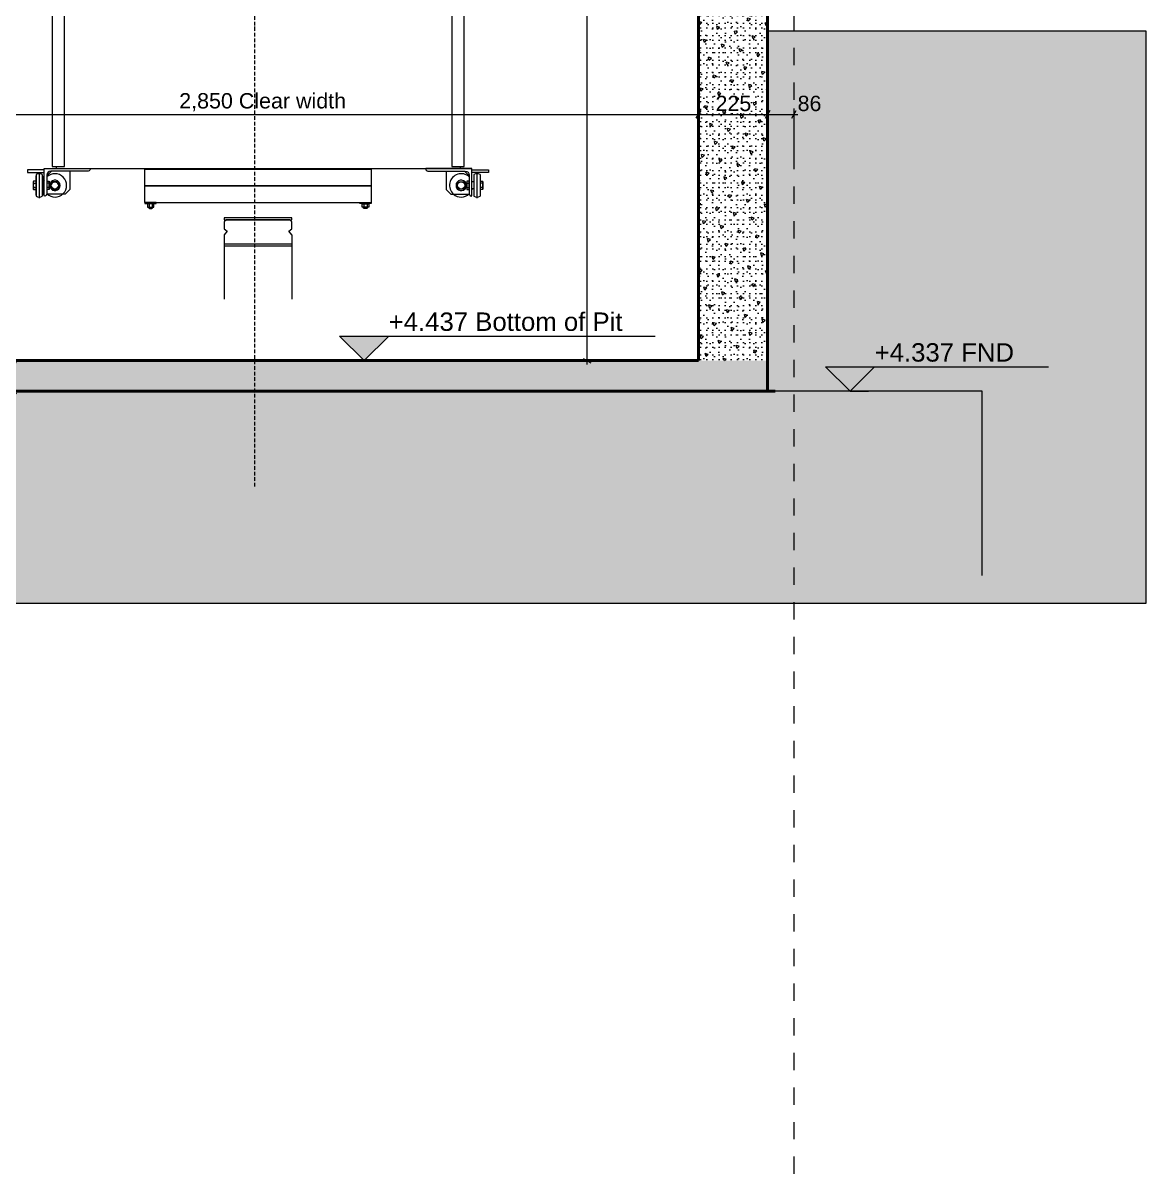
# Model space of a CAD drawing. Header units: millimetres. Extents: x -54677 to 188015, y -4000 to 32873.
# Drawn here: x -15907 to -12249, y -4000 to -250 of the extents above; entities that cross this region are included whole.
import ezdxf

# ---------------------------------------------------------------- set-up
doc = ezdxf.new("R2010")
doc.units = ezdxf.units.MM
doc.header["$MEASUREMENT"] = 0
for name, pattern in [('ACAD_ISO10W100', [18, 12, -3, 0, -3]), ('Dashed', [112.888889, 56.444445, -56.444445]), ('v1', [2800, 1000, -400, 0, -400, 1000, 0])]:
    doc.linetypes.add(name, pattern=pattern)
for name, color, linetype, lineweight in [('0_Pen_No__1', 7, 'Continuous', 13), ('2D Layer_Pen_No__1', 7, 'Continuous', 13), ('A-20-M_Floor_Slab_Pen_No__146', 8, 'Continuous', 0), ('A-25-M_Wall_Int_Pen_No__1', 7, 'Continuous', 13), ('A-25-M_Wall_Int_Pen_No__146', 8, 'Continuous', 0), ('A-95-P_Drawing_Pen_No__1', 7, 'Continuous', 13), ('A-95-P_Drawing_Pen_No__101', 252, 'Continuous', 15), ('New_A-95-D_1_20_Pen_No__1', 7, 'Continuous', 13), ('New_A-95-D_Stair_Detail.Dim_Pen_No__4', 7, 'Continuous', 20)]:
    doc.layers.add(name, color=color, linetype=linetype, lineweight=lineweight)
for name, color, linetype, lineweight, true_color in [('A-20-M_Ceiling_Pen_No__241', 7, 'Continuous', 13, 0xc30c20), ('A-20-M_Floor_Slab_Pen_No__29', 7, 'Continuous', 50, 0x2a2a2a), ('A-25-M_Wall_Int_Pen_No__27', 7, 'Continuous', 50, 0x2a2a2a)]:
    doc.layers.add(name, color=color, linetype=linetype, lineweight=lineweight, true_color=true_color)
doc.layers.add('New_A-95-D_1_20', color=7, linetype='Continuous')
doc.layers.add('New_A-95-D_Stair_Detail.Dim', color=7, linetype='Continuous')
doc.styles.add('GENERATED_STYLE_1', font='')
doc.styles.get('GENERATED_STYLE_1').set_extended_font_data('Arial')
doc.dimstyles.new('GENERATED_STYLE__1', dxfattribs={"dimtxt": 50, "dimasz": 19, "dimexe": 0.18, "dimexo": 50, "dimgap": 0.09, "dimtad": 1, "dimtih": 1, "dimtoh": 1, "dimdec": 0, "dimzin": 0, "dimdsep": 46, "dimtxsty": 'GENERATED_STYLE_1', "dimblk": 'ARROWHEAD_2', "dimblk1": 'ARROWHEAD_2', "dimblk2": 'ARROWHEAD_2', "dimcen": 0.09, "dimclrd": 7, "dimclre": 7, "dimclrt": 7, "dimadec": 0, "dimazin": 0, "dimtfac": 1, "dimtdec": 4, "dimtmove": 0, "dimatfit": 3, "dimfxl": 1, "dimtolj": 1, "dimtzin": 0, "dimarcsym": 0})
doc.dimstyles.new('GENERATED_STYLE__2', dxfattribs={"dimtxt": 50, "dimasz": 19, "dimexe": 0.18, "dimexo": 50, "dimgap": 0.09, "dimtad": 1, "dimdec": 0, "dimzin": 0, "dimdsep": 46, "dimtxsty": 'GENERATED_STYLE_1', "dimblk": 'ARROWHEAD_2', "dimblk1": 'ARROWHEAD_2', "dimblk2": 'ARROWHEAD_2', "dimcen": 0.09, "dimclrd": 7, "dimclre": 7, "dimclrt": 7, "dimadec": 0, "dimazin": 0, "dimtfac": 1, "dimtdec": 4, "dimtmove": 0, "dimatfit": 3, "dimfxl": 1, "dimtolj": 1, "dimtzin": 0, "dimarcsym": 0})
doc.dimstyles.new('GENERATED_STYLE__3', dxfattribs={"dimtxt": 50, "dimasz": 19, "dimexe": 0.18, "dimexo": 50, "dimgap": 0.09, "dimtad": 1, "dimtih": 1, "dimtoh": 1, "dimdec": 0, "dimzin": 0, "dimdsep": 46, "dimtxsty": 'GENERATED_STYLE_1', "dimblk": 'ARROWHEAD_2', "dimblk1": 'ARROWHEAD_2', "dimblk2": 'ARROWHEAD_2', "dimcen": 0.09, "dimclrd": 7, "dimclre": 7, "dimclrt": 7, "dimadec": 0, "dimazin": 0, "dimtfac": 1, "dimtdec": 4, "dimtmove": 2, "dimatfit": 3, "dimfxl": 1, "dimtolj": 1, "dimtzin": 0, "dimarcsym": 0})
pattern_1 = [(45, (0, 0), (-73.4847, 73.4847), [10, -50]), (45, (-15.53, 57.96), (-73.4847, 73.4847), [10, -50]), (105, (0, 0), (100.38196, 26.89726), [10, -50]), (105, (42.43, 42.43), (100.38196, 26.89726), [10, -50]), (165, (7.07, 7.07), (26.89726, 100.38196), [10, -50]), (165, (49.5, 49.5), (26.89726, 100.38196), [10, -50]), (45, (-7.071, 7.071), (-14.142136, 14.142136), [0, -20, 0, -30]), (90, (9e-16, 14.142), (-20, 0), [0, -15, 0, -25])]

# ---------------------------------------------------------------- blocks, each defined once
blk = doc.blocks.new('*D22')
at = {"layer": 'New_A-95-D_1_20_Pen_No__1', "linetype": 'Continuous'}
for p, q in [((-16569, -547.7), (-16556.7, -547.7)), ((-16549.5, -535.2), (-16563.9, -560.2)), ((-16556.7, -901.1), (-16556.7, -528.9)), ((-16556.7, -547.7), (-13706.7, -547.7)), ((-13713.9, -560.2), (-13699.5, -535.2)), ((-13706.7, -882.6), (-13706.7, -528.9)), ((-13706.7, -547.7), (-13694.5, -547.7))]:
    blk.add_line(p, q, dxfattribs=at)
at = {"layer": 'New_A-95-D_1_20_Pen_No__1', "insert": (-15398.5, -537.7), "char_height": 50, "attachment_point": 7, "style": 'GENERATED_STYLE_1'}
blk.add_mtext('\\A1;{\\fArial|b0|i0|c0|p34;2,850 Clear width}', dxfattribs=at)
blk = doc.blocks.new('ARROWHEAD_2')
at = {"color": 0, "linetype": 'Continuous', "lineweight": 0}
for p, q in [((0, 0), (-1, 0)), ((-0.38, -0.66), (0.38, 0.66))]:
    blk.add_line(p, q, dxfattribs=at)
blk = doc.blocks.new('*D31')
at = {"layer": 'New_A-95-D_1_20_Pen_No__1', "linetype": 'Continuous'}
for p, q in [((-14057.4, 20092.8), (-14082.4, 20107.2)), ((-14069.9, 20100), (-14069.9, 20112.2)), ((-14051.2, 20100), (-16506.7, 20100)), ((-14069.9, -1350), (-14069.9, 20100)), ((-14082.4, -1342.8), (-14057.4, -1357.2)), ((-14051.2, -1350), (-16506.7, -1350)), ((-14069.9, -1362.2), (-14069.9, -1350))]:
    blk.add_line(p, q, dxfattribs=at)
at = {"layer": 'New_A-95-D_1_20_Pen_No__1', "insert": (-14079.9, 9270.1), "char_height": 50, "attachment_point": 7, "rotation": 90, "style": 'GENERATED_STYLE_1'}
blk.add_mtext('\\A1;{\\fArial|b0|i0|c0|p34;21,450}', dxfattribs=at)
blk = doc.blocks.new('Dimension_10_1', base_point=(-14796.1, -1350))
at = {"layer": 'New_A-95-D_Stair_Detail.Dim', "linetype": 'Continuous', "lineweight": 0, "true_color": 0x000000}
blk.add_hatch(color=178, dxfattribs=at).paths.add_polyline_path([(-14796.1, -1350), (-14716.1, -1270), (-14876.1, -1270)])
at = {"layer": 'New_A-95-D_Stair_Detail.Dim_Pen_No__4', "linetype": 'Continuous'}
for p, q in [((-14796.1, -1350), (-14876.1, -1270)), ((-14876.1, -1270), (-14716.1, -1270)), ((-14716.1, -1270), (-14796.1, -1350)), ((-14716.1, -1270), (-13848.2, -1270)), ((-14796.1, -1350), (-14856.1, -1350)), ((-14796.1, -1350), (-14736.1, -1350))]:
    blk.add_line(p, q, dxfattribs=at)
at = {"layer": 'New_A-95-D_Stair_Detail.Dim_Pen_No__4', "insert": (-14716.1, -1254), "char_height": 60, "attachment_point": 7, "style": 'GENERATED_STYLE_1'}
blk.add_mtext('\\A1;{\\fArial|b0|i0|c0|p34;+4.437 Bottom of Pit}', dxfattribs=at)
blk = doc.blocks.new('Dimension_13_1', base_point=(-13213, -1450))
at = {"layer": 'New_A-95-D_Stair_Detail.Dim', "linetype": 'Continuous', "lineweight": 0, "true_color": 0x000000}
blk.add_hatch(color=178, dxfattribs=at).paths.add_polyline_path([(-13213, -1450), (-13133, -1370), (-13293, -1370)])
at = {"layer": 'New_A-95-D_Stair_Detail.Dim_Pen_No__4', "linetype": 'Continuous'}
for p, q in [((-13213, -1450), (-13293, -1370)), ((-13293, -1370), (-13133, -1370)), ((-13133, -1370), (-13213, -1450)), ((-13133, -1370), (-12567, -1370)), ((-13213, -1450), (-13273, -1450)), ((-13213, -1450), (-13153, -1450))]:
    blk.add_line(p, q, dxfattribs=at)
at = {"layer": 'New_A-95-D_Stair_Detail.Dim_Pen_No__4', "insert": (-13133, -1354), "char_height": 60, "attachment_point": 7, "style": 'GENERATED_STYLE_1'}
blk.add_mtext('\\A1;{\\fArial|b0|i0|c0|p34;+4.337 FND}', dxfattribs=at)
blk = doc.blocks.new('*D54')
at = {"layer": 'New_A-95-D_1_20_Pen_No__1', "linetype": 'Continuous'}
for p, q in [((-13719, -547.7), (-13706.7, -547.7)), ((-13699.5, -535.2), (-13713.9, -560.2)), ((-13706.7, -566.4), (-13706.7, -528.9)), ((-13706.7, -547.7), (-13481.7, -547.7)), ((-13488.9, -560.2), (-13474.5, -535.2)), ((-13481.7, -566.4), (-13481.7, -528.9)), ((-13481.7, -547.7), (-13469.5, -547.7))]:
    blk.add_line(p, q, dxfattribs=at)
at = {"layer": 'New_A-95-D_1_20_Pen_No__1', "insert": (-13651.4, -537.7), "char_height": 50, "attachment_point": 7, "style": 'GENERATED_STYLE_1'}
blk.add_mtext('\\A1;{\\fArial|b0|i0|c0|p34;225}', dxfattribs=at)
blk = doc.blocks.new('*D56')
at = {"layer": 'New_A-95-D_1_20_Pen_No__1', "linetype": 'Continuous'}
for p, q in [((-15928.3, -1357.2), (-15953.3, -1342.8)), ((-15940.8, -1350), (-15940.8, -1337.8)), ((-15721.6, -1350), (-15959.5, -1350)), ((-15940.8, -1450), (-15940.8, -1350)), ((-15713.5, -1450), (-15959.5, -1450)), ((-15953.3, -1442.8), (-15928.3, -1457.2)), ((-15940.8, -1462.2), (-15940.8, -1450))]:
    blk.add_line(p, q, dxfattribs=at)
at = {"layer": 'New_A-95-D_1_20_Pen_No__1', "insert": (-15950.8, -1571.6), "char_height": 50, "attachment_point": 7, "rotation": 90, "style": 'GENERATED_STYLE_1'}
blk.add_mtext('\\A1;{\\fArial|b0|i0|c0|p34;100}', dxfattribs=at)
blk = doc.blocks.new('*D58')
at = {"layer": 'New_A-95-D_1_20_Pen_No__1', "linetype": 'Continuous'}
for p, q in [((-13494, -547.7), (-13481.7, -547.7)), ((-13474.5, -535.2), (-13488.9, -560.2)), ((-13481.7, -685.8), (-13481.7, -528.9)), ((-13481.7, -547.7), (-13395.6, -547.7)), ((-13402.8, -560.2), (-13388.4, -535.2)), ((-13395.6, -687.7), (-13395.6, -528.9)), ((-13395.6, -547.7), (-13383.4, -547.7))]:
    blk.add_line(p, q, dxfattribs=at)
at = {"layer": 'New_A-95-D_1_20_Pen_No__1', "insert": (-13384, -537.7), "char_height": 50, "attachment_point": 7, "style": 'GENERATED_STYLE_1'}
blk.add_mtext('\\A1;{\\fArial|b0|i0|c0|p34;86}', dxfattribs=at)

msp = doc.modelspace()

# ---------------------------------------------------------------- hatches: boundary and pattern name
at = {"layer": 'A-20-M_Floor_Slab_Pen_No__146', "linetype": 'Continuous'}
h = msp.add_hatch(dxfattribs=at)
h.set_pattern_fill('Structural_Concrete_0001', color=256, style=0, pattern_type=2)
h.set_pattern_definition(pattern_1)
h.paths.add_polyline_path([(-16781.7, -1450), (-13456.7, -1450), (-13456.7, -1350), (-16781.7, -1350)])
at = {"layer": 'A-25-M_Wall_Int_Pen_No__146', "linetype": 'Continuous'}
h = msp.add_hatch(dxfattribs=at)
h.set_pattern_fill('Structural_Concrete_0001', color=256, style=0, pattern_type=2)
h.set_pattern_definition(pattern_1)
h.paths.add_polyline_path([(-13481.7, -1350), (-13481.7, -50), (-13706.7, -50), (-13706.7, -1350)])
at = {"layer": 'A-95-P_Drawing_Pen_No__101', "linetype": 'Continuous'}
h = msp.add_hatch(dxfattribs=at)
h.set_pattern_fill('Earth_0001', color=256, style=0, pattern_type=2)
h.set_pattern_definition([(45, (0, 0), (-55.15433, 55.15433), []), (45, (-18.38, 18.38), (-110.3087, 110.3087), []), (45, (-36.77, 36.77), (-110.3087, 110.3087), []), (135, (-55.154, 55.154), (18.384776, 18.384776), [78, -78])])
h.paths.add_polyline_path([(-20313.9, -275), (-16781.7, -275), (-16781.7, -1450), (-13481.7, -1450), (-13481.7, -275), (-12249, -275), (-12249, -2141), (-20313.9, -2141)])

# ---------------------------------------------------------------- linework, layer by layer
at = {"layer": '0_Pen_No__1', "linetype": 'Continuous'}
for p, q in [((-15886.2, -728), (-15886.1, -728)), ((-15886.2, -728), (-15886.1, -728)), ((-15864.9, -746.4), (-15865.6, -749)), ((-15865.6, -749), (-15865.6, -809)), ((-15864.9, -743.9), (-15864.9, -814.1)), ((-15854.9, -737.3), (-15854.9, -820.7)), ((-15844.9, -743.9), (-15844.9, -814.1)), ((-15844.9, -746.4), (-15844.2, -749)), ((-15844.2, -749), (-15844.2, -809)), ((-15841.7, -728), (-15841.6, -728)), ((-15841.7, -728), (-15841.6, -728)), ((-15841.7, -728), (-15841.6, -728)), ((-15838.7, -724), (-14444.7, -724)), ((-15814.7, -732.5), (-15829.7, -747.5)), ((-15799.7, -718), (-15799.7, -724)), ((-15754.7, -732.5), (-15754.7, -792.5)), ((-15497.7, -727), (-15497.7, -724)), ((-15485.7, -727), (-15485.7, -724)), ((-15481.7, -727), (-15481.7, -724)), ((-14797.7, -724), (-14797.7, -727)), ((-14785.7, -724), (-14785.7, -727)), ((-14528.7, -732.5), (-14528.7, -792.5)), ((-14483.7, -718), (-14483.7, -724)), ((-14468.7, -732.5), (-14453.7, -747.5)), ((-14438.5, -746.4), (-14439.2, -749)), ((-14439.2, -749), (-14439.2, -809)), ((-14438.5, -743.9), (-14438.5, -814.1)), ((-14428.5, -737.6), (-14428.5, -820.4)), ((-14418.5, -743.9), (-14418.5, -814.1)), ((-14418.5, -746.4), (-14417.8, -749)), ((-14417.8, -749), (-14417.8, -809)), ((-15873.2, -765.3), (-15873.9, -767.1)), ((-15873.9, -767.1), (-15873.9, -790.9)), ((-15865.6, -765.3), (-15873.2, -765.3)), ((-15873.2, -772.1), (-15865.6, -772.1)), ((-15873.2, -785.9), (-15865.6, -785.9)), ((-15844.2, -767.5), (-15838.7, -767.5)), ((-15829, -765.3), (-15829.7, -767.1)), ((-15829.7, -767.1), (-15829.7, -790.9)), ((-15829, -765.3), (-15822.5, -765.3)), ((-15822.5, -772.1), (-15829, -772.1)), ((-15822.5, -785.9), (-15829, -785.9)), ((-15822.5, -765.3), (-15821.7, -767.1)), ((-15821.7, -767.1), (-15821.7, -790.9)), ((-15821.7, -771), (-15820.4, -771)), ((-15820.4, -787), (-15821.7, -787)), ((-15820.4, -771), (-15818.9, -772.5)), ((-15820.4, -771), (-15820.4, -787)), ((-15818.9, -785.5), (-15820.4, -787)), ((-15818.9, -772.5), (-15818.9, -785.5)), ((-14463, -771), (-14464.5, -772.5)), ((-14464.5, -772.5), (-14464.5, -785.5)), ((-14464.5, -785.5), (-14463, -787)), ((-14463, -771), (-14463, -787)), ((-14461.7, -771), (-14463, -771)), ((-14463, -787), (-14461.7, -787)), ((-14461, -765.3), (-14461.7, -767.1)), ((-14461.7, -767.1), (-14461.7, -790.9)), ((-14454.5, -765.3), (-14461, -765.3)), ((-14461, -772.1), (-14454.5, -772.1)), ((-14461, -785.9), (-14454.5, -785.9)), ((-14454.5, -765.3), (-14453.7, -767.1)), ((-14453.7, -767.1), (-14453.7, -790.9)), ((-14439.2, -767.5), (-14444.7, -767.5)), ((-14417.8, -765.3), (-14410.3, -765.3)), ((-14410.3, -772.1), (-14417.8, -772.1)), ((-14410.3, -785.9), (-14417.8, -785.9)), ((-14410.3, -765.3), (-14409.5, -767.1)), ((-14409.5, -767.1), (-14409.5, -790.9)), ((-15873.9, -790.9), (-15873.2, -792.7)), ((-15873.2, -792.7), (-15865.6, -792.7)), ((-15865.6, -809), (-15864.9, -811.6)), ((-15844.2, -809), (-15844.9, -811.6)), ((-15844.2, -790.5), (-15838.7, -790.5)), ((-15829.7, -790.9), (-15829, -792.7)), ((-15822.5, -792.7), (-15829, -792.7)), ((-15778.3, -807.5), (-15828.9, -807.5)), ((-15821.7, -790.9), (-15822.5, -792.7)), ((-15769.7, -807.5), (-15778.3, -807.5)), ((-15754.7, -792.5), (-15769.7, -807.5)), ((-14528.7, -792.5), (-14513.7, -807.5)), ((-14513.7, -807.5), (-14453.7, -807.5)), ((-14461.7, -790.9), (-14461, -792.7)), ((-14461, -792.7), (-14454.5, -792.7)), ((-14453.7, -790.9), (-14454.5, -792.7)), ((-14453.7, -806.7), (-14453.7, -807.5)), ((-14439.2, -790.5), (-14444.7, -790.5)), ((-14439.2, -809), (-14438.5, -811.6)), ((-14417.8, -809), (-14418.5, -811.6)), ((-14410.3, -792.7), (-14417.8, -792.7)), ((-14409.5, -790.9), (-14410.3, -792.7)), ((-15502, -838), (-15502, -839)), ((-15497.7, -849.8), (-15497.7, -852.8)), ((-15497.7, -852.8), (-15495.7, -854.8)), ((-15497.7, -852.8), (-15485.7, -852.8)), ((-15496.9, -839), (-15496.9, -849.8)), ((-15495.7, -854.8), (-15487.7, -854.8)), ((-15487.7, -854.8), (-15485.7, -852.8)), ((-15486.5, -839), (-15486.5, -849.8)), ((-15485.7, -852.8), (-15485.7, -849.8)), ((-15481.5, -838), (-15481.5, -839)), ((-15481.5, -838), (-15481.5, -839)), ((-14802, -838), (-14802, -839)), ((-14802, -838), (-14802, -839)), ((-14797.7, -852.8), (-14797.7, -849.8)), ((-14785.7, -852.8), (-14797.7, -852.8)), ((-14795.7, -854.8), (-14797.7, -852.8)), ((-14796.9, -839), (-14796.9, -849.8)), ((-14787.7, -854.8), (-14795.7, -854.8)), ((-14785.7, -852.8), (-14787.7, -854.8)), ((-14786.5, -839), (-14786.5, -849.8)), ((-14785.7, -849.8), (-14785.7, -852.8)), ((-14781.5, -838), (-14781.5, -839)), ((-15251.7, -940.6), (-15251.7, -977)), ((-15031.7, -971), (-15251.7, -971)), ((-15031.7, -940.6), (-15031.7, -977)), ((-15031.7, -977), (-15251.7, -977)), ((-15251.7, -977), (-15251.7, -1006.6)), ((-15251.7, -1006.6), (-15251.7, -1150)), ((-15059.2, -977), (-15224.2, -977)), ((-15031.7, -977), (-15031.7, -1006.6)), ((-15031.7, -1006.6), (-15031.7, -1150))]:
    msp.add_line(p, q, dxfattribs=at)
at = {"layer": '0_Pen_No__1', "linetype": 'Continuous', "flags": 128}
for points in [[(-15812.7, 1779), (-15812.7, -718), (-15772.7, -718), (-15772.7, 2158), (-15812.7, 2158)], [(-14510.7, -718), (-14470.7, -718), (-14470.7, 2158), (-14510.7, 2158)], [(-15892.7, -737), (-15838.7, -737), (-15838.7, -728), (-15892.7, -728)], [(-15511.7, -781), (-14771.7, -781), (-14771.7, -727), (-15511.7, -727)], [(-14390.7, -737), (-14444.7, -737), (-14444.7, -728), (-14390.7, -728)], [(-15810.5, -767.1), (-15817.4, -779), (-15810.5, -790.9), (-15796.8, -790.9), (-15789.9, -779), (-15796.8, -767.1)], [(-15511.7, -835), (-14771.7, -835), (-14771.7, -781), (-15511.7, -781)], [(-14473, -767.1), (-14466.1, -779), (-14473, -790.9), (-14486.7, -790.9), (-14493.6, -779), (-14486.7, -767.1)], [(-15510.2, -838), (-15473.2, -838), (-15473.2, -835), (-15510.2, -835)], [(-15502.1, -849.8), (-15481.3, -849.8), (-15481.3, -839), (-15502.1, -839)], [(-14773.2, -838), (-14810.2, -838), (-14810.2, -835), (-14773.2, -835)], [(-14781.3, -849.8), (-14802.1, -849.8), (-14802.1, -839), (-14781.3, -839)], [(-15251.7, -891), (-15031.7, -891), (-15031.7, -885), (-15251.7, -885)]]:
    msp.add_lwpolyline(points, close=True, dxfattribs=at)
for points in [[(-15829.7, -806.7, -0.50517), (-15838.7, -813.5), (-15838.7, -724), (-15688.7, -724, -0.481275), (-15695.2, -732.5), (-15816.7, -732.5, 0.414182), (-15829.7, -745.5)], [(-14453.7, -806.7, 0.50517), (-14444.7, -813.5), (-14444.7, -724), (-14594.7, -724, 0.481275), (-14588.2, -732.5), (-14466.7, -732.5, -0.414182), (-14453.7, -745.5)]]:
    msp.add_lwpolyline(points, format="xyb", close=True, dxfattribs=at)
msp.add_lwpolyline([(-15031.7, -940.6), (-15041.1, -928.1), (-15031.7, -921), (-15031.7, -897.8), (-15038.5, -891), (-15245, -891), (-15251.7, -897.8), (-15251.7, -921), (-15242.3, -928.1), (-15251.7, -940.6)], dxfattribs=at)
at = {"layer": '0_Pen_No__1', "linetype": 'Continuous'}
for centre in [(-15803.6, -779), (-14479.8, -779)]:
    msp.add_circle(centre, 11.9, dxfattribs=at)
for centre, radius, start, end in [((-15854.9, -759.1), 18.2, 56.6015, 123.3985), ((-15803.6, -779), 38.1, 226.7477, 133.24), ((-14479.8, -779), 38.1, 46.76, 228.4183), ((-14428.5, -759.1), 18.2, 56.6015, 123.3985), ((-15865.8, -768.7), 8.12, 154.9692, 205.0308), ((-15842.6, -779), 31.3, 167.3335, 192.6665), ((-15865.8, -789.3), 8.12, 154.9692, 205.0308), ((-15803.6, -779), 38.1, 157.111, 162.432), ((-15821.6, -768.7), 8.12, 154.9692, 205.0308), ((-15798.4, -779), 31.3, 167.3335, 192.6665), ((-15821.6, -789.3), 8.12, 154.9692, 205.0308), ((-15829.8, -768.7), 8.12, 334.9692, 25.0308), ((-15853.1, -779), 31.3, 347.3335, 12.6665), ((-15829.8, -789.3), 8.12, 334.9692, 25.0308), ((-15803.6, -779), 17, 203.5289, 156.4711), ((-14479.8, -779), 17, 23.5289, 336.4711), ((-14453.6, -768.7), 8.12, 154.9692, 205.0308), ((-14430.4, -779), 31.3, 167.3335, 192.6665), ((-14453.6, -789.3), 8.12, 154.9692, 205.0308), ((-14461.8, -768.7), 8.12, 334.9692, 25.0308), ((-14485.1, -779), 31.3, 347.3335, 12.6665), ((-14461.8, -789.3), 8.12, 334.9692, 25.0308), ((-14479.8, -779), 38.1, 17.568, 22.889), ((-14417.6, -768.7), 8.12, 334.9692, 25.0308), ((-14440.9, -779), 31.3, 347.3335, 12.6665), ((-14417.6, -789.3), 8.12, 334.9692, 25.0308), ((-15854.9, -798.9), 18.2, 236.6015, 303.3985), ((-15803.6, -779), 38.1, 197.568, 202.889), ((-14479.8, -779), 38.1, 228.4183, 313.2523), ((-14479.8, -779), 38.1, 311.5922, 313.2523), ((-14479.8, -779), 38.1, 337.111, 342.432), ((-14428.5, -798.9), 18.2, 236.6015, 303.3985)]:
    msp.add_arc(centre, radius, start, end, dxfattribs=at)
at = {"layer": '2D Layer_Pen_No__1', "linetype": 'ACAD_ISO10W100'}
msp.add_line((-15151.7, -1760), (-15151.7, 20300), dxfattribs=at)
at = {"layer": 'A-20-M_Ceiling_Pen_No__241', "linetype": 'Dashed'}
msp.add_line((-13395.6, -4000), (-13395.6, 21147.1), dxfattribs=at)
at = {"layer": 'A-20-M_Floor_Slab_Pen_No__29', "linetype": 'Continuous'}
for p, q in [((-13706.7, -1350), (-16556.7, -1350)), ((-13456.7, -1450), (-16806.7, -1450))]:
    msp.add_line(p, q, dxfattribs=at)
at = {"layer": 'A-25-M_Wall_Int_Pen_No__1', "linetype": 'v1'}
for p, q in [((-12782.7, -1450), (-16893.3, -1450)), ((-12782.7, -2050), (-12782.7, -1450))]:
    msp.add_line(p, q, dxfattribs=at)
at = {"layer": 'A-25-M_Wall_Int_Pen_No__27', "linetype": 'Continuous'}
for p, q in [((-13706.7, 100), (-13706.7, -1350)), ((-13481.7, 0), (-13481.7, -1450))]:
    msp.add_line(p, q, dxfattribs=at)
at = {"layer": 'A-95-P_Drawing_Pen_No__1', "linetype": 'Continuous', "flags": 128}
msp.add_lwpolyline([(-20313.9, -275), (-16781.7, -275), (-16781.7, -1450), (-13481.7, -1450), (-13481.7, -275), (-12249, -275), (-12249, -2141), (-20313.9, -2141)], close=True, dxfattribs=at)

# ---------------------------------------------------------------- block references
at = {"layer": 'New_A-95-D_Stair_Detail.Dim', "linetype": 'Continuous'}
for name, p in [('Dimension_10_1', (-14796.1, -1350)), ('Dimension_13_1', (-13213, -1450))]:
    msp.add_blockref(name, p, dxfattribs=at)

# ---------------------------------------------------------------- dimensions: what is measured, and where the dimension line sits
at = {"layer": 'New_A-95-D_1_20', "linetype": 'Continuous'}
for base, p1, p2, picture, middle in [((-14069.9, 20100), (-16556.7, -1350), (-16556.7, 20100), '*D31', (-14104.9, 9386.1)), ((-15940.8, -1350), (-15663.5, -1450), (-15671.6, -1350), '*D56', (-15975.8, -1508.4))]:
    dim = msp.add_linear_dim(base=base, p1=p1, p2=p2, angle=90, dimstyle='GENERATED_STYLE__2', dxfattribs=at)
    dim.commit()
    dim.dimension.update_dxf_attribs({"geometry": picture, "text_midpoint": middle, "dimtype": 160, "text_rotation": 90})
dim = msp.add_linear_dim(base=(-13706.7, -547.7), p1=(-16556.7, -951.1), p2=(-13706.7, -932.6), text='<MeasuredValue> Clear width', dimstyle='GENERATED_STYLE__1', dxfattribs=at)
dim.commit()
dim.dimension.update_dxf_attribs({"geometry": '*D22', "text_midpoint": (-14906, -512.7), "dimtype": 160})
for base, p1, p2, dimstyle, picture, middle in [((-13481.7, -547.7), (-13706.7, -583.8), (-13481.7, -592.1), 'GENERATED_STYLE__1', '*D54', (-13588.2, -512.7)), ((-13395.6, -547.7), (-13481.7, -735.8), (-13395.6, -737.7), 'GENERATED_STYLE__3', '*D58', (-13341.8, -512.7))]:
    dim = msp.add_linear_dim(base=base, p1=p1, p2=p2, dimstyle=dimstyle, dxfattribs=at)
    dim.commit()
    dim.dimension.update_dxf_attribs({"geometry": picture, "text_midpoint": middle, "dimtype": 160})

doc.saveas('drawing.dxf')
